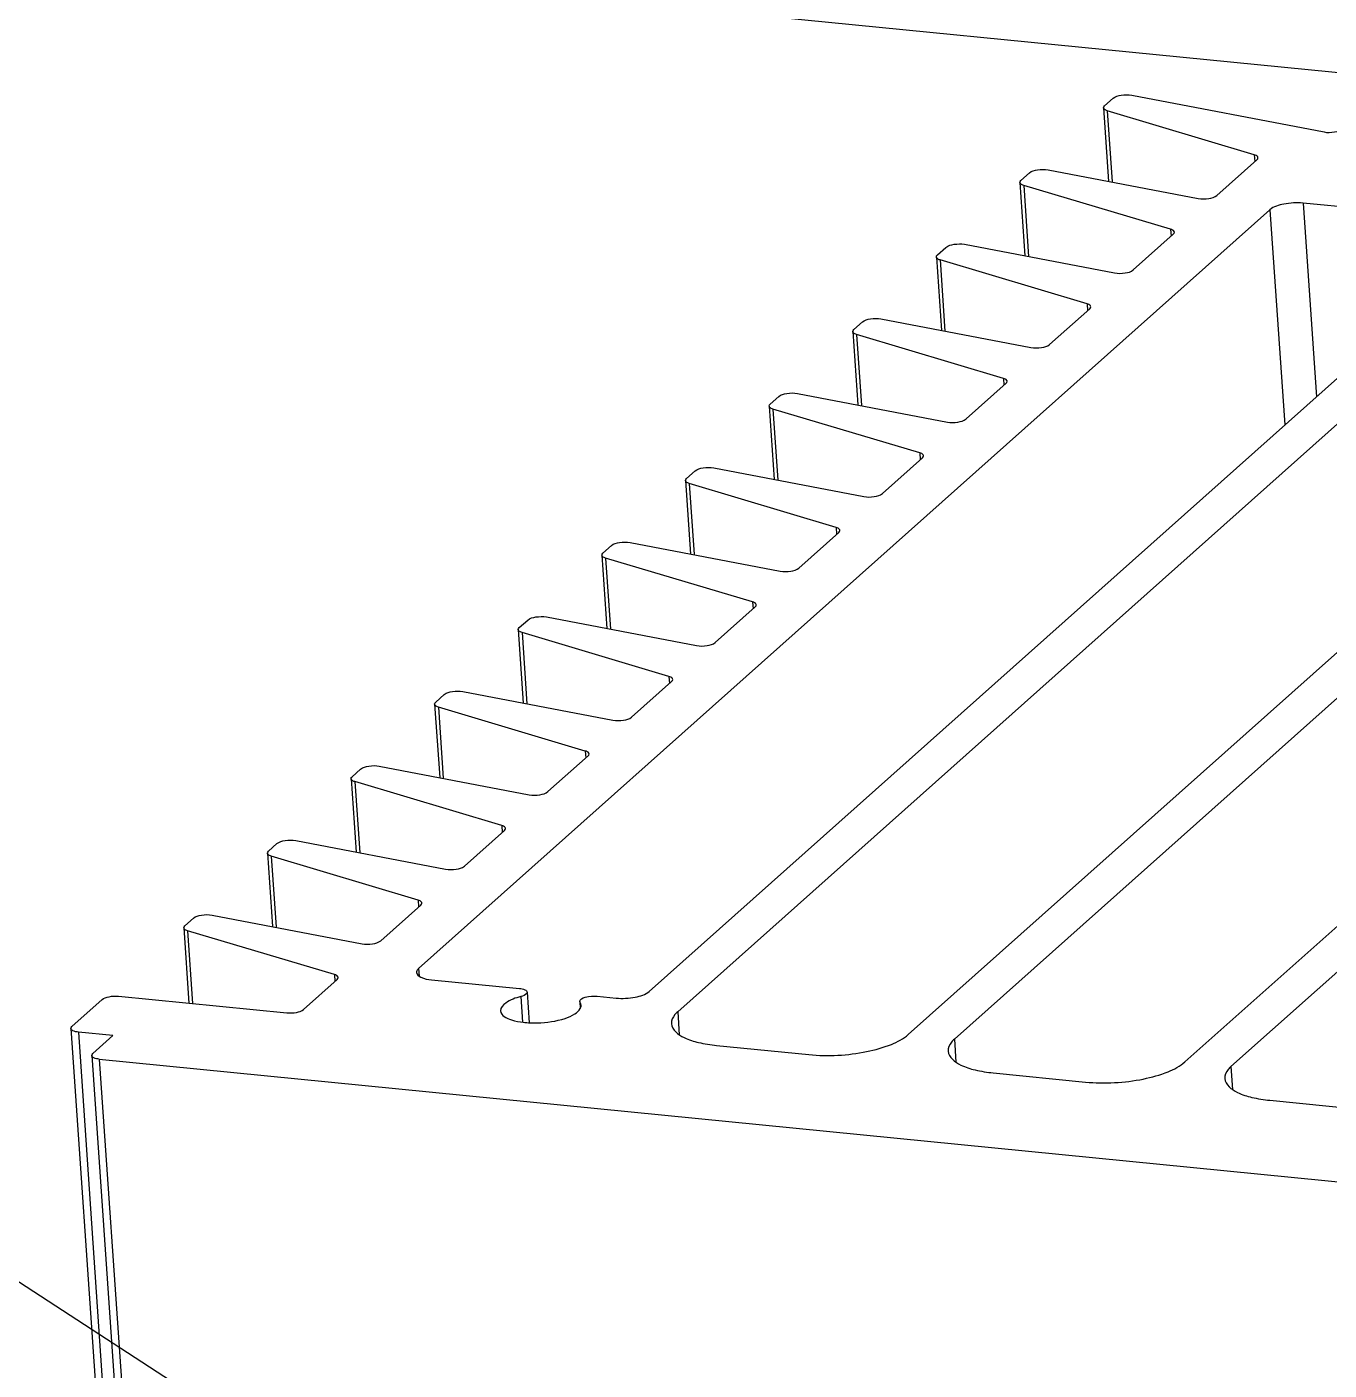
# Model space of a CAD drawing. Extents: x -425 to 6552, y -3049 to 3105.
# Drawn here: x -20 to 2.08, y -1697.02 to -1674.24 of the extents above; entities that cross this region are included whole.
import ezdxf

# ---------------------------------------------------------------- set-up
doc = ezdxf.new("R2010")
doc.units = 0
doc.layers.get('0').update_dxf_attribs({"linetype": 'CONTINUOUS'})
doc.layers.add('DIM', color=1, linetype='CONTINUOUS')

msp = doc.modelspace()

# ---------------------------------------------------------------- linework, layer by layer
at = {"color": 7, "linetype": 'CONTINUOUS'}
for p, q in [((25.445, -1677.326), (-17.558, -1673.062)), ((-1.723, -1675.584), (-1.578, -1675.455)), ((-1.261, -1675.403), (1.998, -1676.026)), ((-1.74, -1675.618), (-1.655, -1676.863)), ((-1.677, -1675.668), (-1.594, -1676.874)), ((0.815, -1676.412), (-1.677, -1675.668)), ((0.815, -1676.412), (0.823, -1676.529)), ((-2.679, -1676.667), (-0.136, -1677.153)), ((0.181, -1677.101), (0.86, -1676.496)), ((-3.158, -1676.882), (-3.073, -1678.127)), ((-3.141, -1676.848), (-2.996, -1676.719)), ((-3.095, -1676.932), (-3.012, -1678.138)), ((-0.603, -1677.676), (-3.095, -1676.932)), ((1.081, -1677.345), (-13.355, -1690.213)), ((1.081, -1677.345), (1.331, -1680.994)), ((3.133, -1677.379), (1.642, -1677.231)), ((1.642, -1677.231), (1.868, -1680.516)), ((-9.445, -1690.601), (4.99, -1677.733)), ((5.986, -1677.62), (-8.962, -1690.945)), ((-1.237, -1678.365), (-0.558, -1677.76)), ((-0.603, -1677.676), (-0.595, -1677.793)), ((-5.053, -1691.333), (9.895, -1678.007)), ((-4.559, -1678.112), (-4.413, -1677.983)), ((-4.097, -1677.931), (-1.554, -1678.417)), ((-4.576, -1678.146), (-4.491, -1679.391)), ((-4.513, -1678.196), (-4.43, -1679.402)), ((-2.021, -1678.94), (-4.513, -1678.196)), ((10.677, -1678.085), (-4.271, -1691.41)), ((-0.362, -1691.798), (14.586, -1678.472)), ((15.368, -1678.55), (0.42, -1691.875)), ((-2.021, -1678.94), (-2.013, -1679.057)), ((-5.515, -1679.195), (-2.972, -1679.681)), ((-2.655, -1679.629), (-1.975, -1679.024)), ((-5.994, -1679.41), (-5.909, -1680.655)), ((-5.976, -1679.376), (-5.831, -1679.247)), ((-5.931, -1679.46), (-5.848, -1680.666)), ((-3.439, -1680.204), (-5.931, -1679.46)), ((-4.073, -1680.893), (-3.393, -1680.288)), ((-3.439, -1680.204), (-3.431, -1680.321)), ((-7.394, -1680.64), (-7.249, -1680.511)), ((-6.933, -1680.459), (-4.389, -1680.945)), ((-7.412, -1680.674), (-7.327, -1681.919)), ((-7.349, -1680.724), (-7.266, -1681.93)), ((-4.857, -1681.468), (-7.349, -1680.724)), ((-4.857, -1681.468), (-4.849, -1681.585)), ((-5.491, -1682.157), (-4.811, -1681.552)), ((-8.83, -1681.938), (-8.744, -1683.183)), ((-8.812, -1681.904), (-8.667, -1681.775)), ((-8.351, -1681.723), (-5.807, -1682.209)), ((-8.767, -1681.988), (-8.684, -1683.194)), ((-6.275, -1682.732), (-8.767, -1681.988)), ((-6.909, -1683.421), (-6.229, -1682.816)), ((-6.275, -1682.732), (-6.267, -1682.849)), ((-10.23, -1683.168), (-10.085, -1683.039)), ((-9.768, -1682.987), (-7.225, -1683.473)), ((-10.248, -1683.202), (-10.162, -1684.447)), ((-10.184, -1683.252), (-10.102, -1684.458)), ((-7.693, -1683.996), (-10.184, -1683.252)), ((-8.327, -1684.685), (-7.647, -1684.08)), ((-7.693, -1683.996), (-7.685, -1684.113)), ((-11.648, -1684.432), (-11.503, -1684.303)), ((-11.186, -1684.251), (-8.643, -1684.737)), ((-11.666, -1684.466), (-11.58, -1685.711)), ((-11.602, -1684.516), (-11.519, -1685.722)), ((-9.111, -1685.26), (-11.602, -1684.516)), ((-9.745, -1685.949), (-9.065, -1685.344)), ((-9.111, -1685.26), (-9.103, -1685.377)), ((-13.066, -1685.696), (-12.921, -1685.567)), ((-12.604, -1685.515), (-10.061, -1686.001)), ((-13.084, -1685.73), (-12.998, -1686.975)), ((-13.02, -1685.78), (-12.937, -1686.986)), ((-10.529, -1686.524), (-13.02, -1685.78)), ((-11.162, -1687.213), (-10.483, -1686.608)), ((-10.529, -1686.524), (-10.521, -1686.641)), ((-14.484, -1686.96), (-14.339, -1686.831)), ((-14.022, -1686.779), (-11.479, -1687.265)), ((-14.502, -1686.994), (-14.416, -1688.239)), ((-14.438, -1687.044), (-14.355, -1688.25)), ((-11.946, -1687.788), (-14.438, -1687.044)), ((-11.946, -1687.788), (-11.938, -1687.905)), ((-15.44, -1688.043), (-12.897, -1688.529)), ((-12.58, -1688.477), (-11.901, -1687.872)), ((-15.92, -1688.258), (-15.834, -1689.503)), ((-15.902, -1688.224), (-15.757, -1688.095)), ((-15.856, -1688.308), (-15.773, -1689.514)), ((-13.364, -1689.052), (-15.856, -1688.308)), ((-13.998, -1689.741), (-13.319, -1689.136)), ((-13.364, -1689.052), (-13.356, -1689.169)), ((-17.32, -1689.488), (-17.175, -1689.359)), ((-16.858, -1689.307), (-14.315, -1689.793)), ((-17.338, -1689.522), (-17.25, -1690.8)), ((-17.274, -1689.572), (-17.189, -1690.806)), ((-14.782, -1690.316), (-17.274, -1689.572)), ((-14.782, -1690.316), (-14.774, -1690.433)), ((-13.355, -1690.213), (-13.346, -1690.343)), ((-15.307, -1690.908), (-14.737, -1690.4)), ((-13.135, -1690.404), (-11.644, -1690.552)), ((-19.235, -1691.196), (-18.723, -1690.739)), ((-18.442, -1690.682), (-15.588, -1690.965)), ((-11.623, -1690.689), (-11.593, -1691.123)), ((-11.516, -1690.614), (-11.481, -1691.133)), ((-10.623, -1690.774), (-10.615, -1690.893)), ((-10.618, -1690.789), (-10.623, -1690.774)), ((-10.325, -1690.683), (-10.007, -1690.714)), ((-8.962, -1690.945), (-8.935, -1691.335)), ((-19.253, -1691.23), (-17.067, -1723.039)), ((-19.125, -1691.291), (-16.95, -1722.936)), ((-18.539, -1691.349), (-19.125, -1691.291)), ((-18.88, -1691.654), (-18.539, -1691.349)), ((-4.271, -1691.41), (-4.244, -1691.801)), ((-18.898, -1691.688), (-16.76, -1722.799)), ((-8.302, -1691.518), (-6.738, -1691.673)), ((-18.77, -1691.749), (-16.641, -1722.734)), ((-18.77, -1691.749), (34.007, -1696.982)), ((0.42, -1691.875), (0.447, -1692.266)), ((-3.611, -1691.983), (-2.047, -1692.138)), ((1.081, -1692.448), (2.644, -1692.603))]:
    msp.add_line(p, q, dxfattribs=at)
for points, knots in [([(-1.578, -1675.455), (-1.541, -1675.422), (-1.428, -1675.396), (-1.32, -1675.392), (-1.261, -1675.403)], [0, 0, 0, 0, 0.449223, 1, 1, 1, 1]), ([(-1.677, -1675.668), (-1.686, -1675.665), (-1.711, -1675.656), (-1.739, -1675.636), (-1.74, -1675.618)], [0, 0, 0, 0, 0.33884, 1, 1, 1, 1]), ([(1.998, -1676.026), (2.056, -1676.037), (2.165, -1676.033), (2.278, -1676.007), (2.314, -1675.974)], [0, 0, 0, 0, 0.550777, 1, 1, 1, 1]), ([(0.878, -1676.462), (0.878, -1676.457), (0.867, -1676.429), (0.837, -1676.419), (0.815, -1676.412)], [0, 0, 0, 0, 0.182804, 1, 1, 1, 1]), ([(-2.996, -1676.719), (-2.959, -1676.686), (-2.846, -1676.66), (-2.738, -1676.656), (-2.679, -1676.667)], [0, 0, 0, 0, 0.449223, 1, 1, 1, 1]), ([(-3.095, -1676.932), (-3.104, -1676.929), (-3.129, -1676.92), (-3.157, -1676.9), (-3.158, -1676.882)], [0, 0, 0, 0, 0.33884, 1, 1, 1, 1]), ([(-0.136, -1677.153), (-0.077, -1677.164), (0.031, -1677.16), (0.144, -1677.134), (0.181, -1677.101)], [0, 0, 0, 0, 0.550777, 1, 1, 1, 1]), ([(1.642, -1677.231), (1.534, -1677.221), (1.342, -1677.234), (1.144, -1677.289), (1.081, -1677.345)], [0, 0, 0, 0, 0.562544, 1, 1, 1, 1]), ([(-0.54, -1677.726), (-0.54, -1677.721), (-0.551, -1677.693), (-0.581, -1677.683), (-0.603, -1677.676)], [0, 0, 0, 0, 0.182804, 1, 1, 1, 1]), ([(-4.413, -1677.983), (-4.377, -1677.95), (-4.264, -1677.924), (-4.156, -1677.92), (-4.097, -1677.931)], [0, 0, 0, 0, 0.449223, 1, 1, 1, 1]), ([(-4.513, -1678.196), (-4.522, -1678.193), (-4.547, -1678.184), (-4.575, -1678.164), (-4.576, -1678.146)], [0, 0, 0, 0, 0.33884, 1, 1, 1, 1]), ([(-1.554, -1678.417), (-1.495, -1678.428), (-1.386, -1678.424), (-1.273, -1678.398), (-1.237, -1678.365)], [0, 0, 0, 0, 0.550777, 1, 1, 1, 1]), ([(-1.958, -1678.99), (-1.958, -1678.985), (-1.969, -1678.957), (-1.999, -1678.947), (-2.021, -1678.94)], [0, 0, 0, 0, 0.182804, 1, 1, 1, 1]), ([(-5.831, -1679.247), (-5.795, -1679.214), (-5.682, -1679.188), (-5.574, -1679.184), (-5.515, -1679.195)], [0, 0, 0, 0, 0.449223, 1, 1, 1, 1]), ([(-5.931, -1679.46), (-5.94, -1679.457), (-5.964, -1679.448), (-5.993, -1679.428), (-5.994, -1679.41)], [0, 0, 0, 0, 0.33884, 1, 1, 1, 1]), ([(-2.972, -1679.681), (-2.913, -1679.692), (-2.804, -1679.688), (-2.691, -1679.662), (-2.655, -1679.629)], [0, 0, 0, 0, 0.550777, 1, 1, 1, 1]), ([(-3.376, -1680.254), (-3.376, -1680.249), (-3.387, -1680.221), (-3.417, -1680.211), (-3.439, -1680.204)], [0, 0, 0, 0, 0.182804, 1, 1, 1, 1]), ([(-7.249, -1680.511), (-7.213, -1680.478), (-7.1, -1680.452), (-6.991, -1680.448), (-6.933, -1680.459)], [0, 0, 0, 0, 0.449223, 1, 1, 1, 1]), ([(-7.349, -1680.724), (-7.358, -1680.721), (-7.382, -1680.712), (-7.411, -1680.692), (-7.412, -1680.674)], [0, 0, 0, 0, 0.33884, 1, 1, 1, 1]), ([(-4.389, -1680.945), (-4.331, -1680.956), (-4.222, -1680.952), (-4.109, -1680.926), (-4.073, -1680.893)], [0, 0, 0, 0, 0.550777, 1, 1, 1, 1]), ([(-4.793, -1681.518), (-4.794, -1681.513), (-4.804, -1681.485), (-4.835, -1681.475), (-4.857, -1681.468)], [0, 0, 0, 0, 0.182804, 1, 1, 1, 1]), ([(-8.667, -1681.775), (-8.631, -1681.742), (-8.518, -1681.716), (-8.409, -1681.712), (-8.351, -1681.723)], [0, 0, 0, 0, 0.449223, 1, 1, 1, 1]), ([(-8.767, -1681.988), (-8.775, -1681.985), (-8.8, -1681.976), (-8.829, -1681.956), (-8.83, -1681.938)], [0, 0, 0, 0, 0.33884, 1, 1, 1, 1]), ([(-5.807, -1682.209), (-5.749, -1682.22), (-5.64, -1682.216), (-5.527, -1682.19), (-5.491, -1682.157)], [0, 0, 0, 0, 0.550777, 1, 1, 1, 1]), ([(-6.211, -1682.782), (-6.212, -1682.777), (-6.222, -1682.749), (-6.253, -1682.739), (-6.275, -1682.732)], [0, 0, 0, 0, 0.182804, 1, 1, 1, 1]), ([(-10.085, -1683.039), (-10.049, -1683.006), (-9.936, -1682.98), (-9.827, -1682.976), (-9.768, -1682.987)], [0, 0, 0, 0, 0.449223, 1, 1, 1, 1]), ([(-10.184, -1683.252), (-10.193, -1683.249), (-10.218, -1683.24), (-10.247, -1683.22), (-10.248, -1683.202)], [0, 0, 0, 0, 0.33884, 1, 1, 1, 1]), ([(-7.225, -1683.473), (-7.167, -1683.484), (-7.058, -1683.48), (-6.945, -1683.454), (-6.909, -1683.421)], [0, 0, 0, 0, 0.550777, 1, 1, 1, 1]), ([(-7.629, -1684.046), (-7.63, -1684.041), (-7.64, -1684.013), (-7.671, -1684.003), (-7.693, -1683.996)], [0, 0, 0, 0, 0.182804, 1, 1, 1, 1]), ([(-11.503, -1684.303), (-11.467, -1684.27), (-11.354, -1684.244), (-11.245, -1684.24), (-11.186, -1684.251)], [0, 0, 0, 0, 0.449223, 1, 1, 1, 1]), ([(-11.602, -1684.516), (-11.611, -1684.513), (-11.636, -1684.504), (-11.665, -1684.484), (-11.666, -1684.466)], [0, 0, 0, 0, 0.33884, 1, 1, 1, 1]), ([(-8.643, -1684.737), (-8.584, -1684.748), (-8.476, -1684.744), (-8.363, -1684.718), (-8.327, -1684.685)], [0, 0, 0, 0, 0.550777, 1, 1, 1, 1]), ([(-9.047, -1685.31), (-9.048, -1685.305), (-9.058, -1685.277), (-9.089, -1685.267), (-9.111, -1685.26)], [0, 0, 0, 0, 0.182804, 1, 1, 1, 1]), ([(-12.921, -1685.567), (-12.884, -1685.534), (-12.771, -1685.508), (-12.663, -1685.504), (-12.604, -1685.515)], [0, 0, 0, 0, 0.449223, 1, 1, 1, 1]), ([(-13.02, -1685.78), (-13.029, -1685.777), (-13.054, -1685.768), (-13.083, -1685.748), (-13.084, -1685.73)], [0, 0, 0, 0, 0.33884, 1, 1, 1, 1]), ([(-10.061, -1686.001), (-10.002, -1686.012), (-9.894, -1686.008), (-9.781, -1685.982), (-9.745, -1685.949)], [0, 0, 0, 0, 0.550777, 1, 1, 1, 1]), ([(-10.465, -1686.574), (-10.465, -1686.569), (-10.476, -1686.541), (-10.507, -1686.531), (-10.529, -1686.524)], [0, 0, 0, 0, 0.182804, 1, 1, 1, 1]), ([(-14.339, -1686.831), (-14.302, -1686.798), (-14.189, -1686.772), (-14.081, -1686.768), (-14.022, -1686.779)], [0, 0, 0, 0, 0.449223, 1, 1, 1, 1]), ([(-14.438, -1687.044), (-14.447, -1687.041), (-14.472, -1687.032), (-14.5, -1687.012), (-14.502, -1686.994)], [0, 0, 0, 0, 0.33884, 1, 1, 1, 1]), ([(-11.479, -1687.265), (-11.42, -1687.276), (-11.312, -1687.272), (-11.199, -1687.246), (-11.162, -1687.213)], [0, 0, 0, 0, 0.550777, 1, 1, 1, 1]), ([(-11.883, -1687.838), (-11.883, -1687.833), (-11.894, -1687.805), (-11.925, -1687.795), (-11.946, -1687.788)], [0, 0, 0, 0, 0.182804, 1, 1, 1, 1]), ([(-15.757, -1688.095), (-15.72, -1688.062), (-15.607, -1688.036), (-15.499, -1688.032), (-15.44, -1688.043)], [0, 0, 0, 0, 0.449223, 1, 1, 1, 1]), ([(-15.856, -1688.308), (-15.865, -1688.305), (-15.89, -1688.296), (-15.918, -1688.276), (-15.92, -1688.258)], [0, 0, 0, 0, 0.33884, 1, 1, 1, 1]), ([(-12.897, -1688.529), (-12.838, -1688.54), (-12.73, -1688.536), (-12.617, -1688.51), (-12.58, -1688.477)], [0, 0, 0, 0, 0.550777, 1, 1, 1, 1]), ([(-13.301, -1689.102), (-13.301, -1689.097), (-13.312, -1689.069), (-13.343, -1689.059), (-13.364, -1689.052)], [0, 0, 0, 0, 0.182804, 1, 1, 1, 1]), ([(-17.175, -1689.359), (-17.138, -1689.326), (-17.025, -1689.3), (-16.917, -1689.296), (-16.858, -1689.307)], [0, 0, 0, 0, 0.449223, 1, 1, 1, 1]), ([(-17.274, -1689.572), (-17.283, -1689.569), (-17.308, -1689.56), (-17.336, -1689.54), (-17.338, -1689.522)], [0, 0, 0, 0, 0.33884, 1, 1, 1, 1]), ([(-14.315, -1689.793), (-14.256, -1689.804), (-14.148, -1689.8), (-14.035, -1689.774), (-13.998, -1689.741)], [0, 0, 0, 0, 0.550777, 1, 1, 1, 1]), ([(-14.719, -1690.366), (-14.719, -1690.361), (-14.73, -1690.333), (-14.761, -1690.323), (-14.782, -1690.316)], [0, 0, 0, 0, 0.182804, 1, 1, 1, 1]), ([(-13.355, -1690.213), (-13.36, -1690.218), (-13.379, -1690.237), (-13.391, -1690.263), (-13.39, -1690.281)], [0, 0, 0, 0, 0.297306, 1, 1, 1, 1]), ([(-13.39, -1690.281), (-13.388, -1690.317), (-13.29, -1690.387), (-13.197, -1690.398), (-13.135, -1690.404)], [0, 0, 0, 0, 0.361171, 1, 1, 1, 1]), ([(-11.644, -1690.552), (-11.613, -1690.555), (-11.566, -1690.561), (-11.517, -1690.596), (-11.516, -1690.614)], [0, 0, 0, 0, 0.638754, 1, 1, 1, 1]), ([(-18.723, -1690.739), (-18.691, -1690.711), (-18.592, -1690.683), (-18.496, -1690.677), (-18.442, -1690.682)], [0, 0, 0, 0, 0.437456, 1, 1, 1, 1]), ([(-11.623, -1690.689), (-11.713, -1690.713), (-11.847, -1690.753), (-11.969, -1690.878), (-11.966, -1690.931)], [0, 0, 0, 0, 0.635354, 1, 1, 1, 1]), ([(-11.516, -1690.614), (-11.516, -1690.621), (-11.534, -1690.666), (-11.586, -1690.679), (-11.623, -1690.689)], [0, 0, 0, 0, 0.160495, 1, 1, 1, 1]), ([(-10.623, -1690.774), (-10.626, -1690.734), (-10.485, -1690.681), (-10.393, -1690.676), (-10.325, -1690.683)], [0, 0, 0, 0, 0.366151, 1, 1, 1, 1]), ([(-10.007, -1690.714), (-9.899, -1690.725), (-9.706, -1690.712), (-9.509, -1690.657), (-9.445, -1690.601)], [0, 0, 0, 0, 0.562544, 1, 1, 1, 1]), ([(-15.588, -1690.965), (-15.534, -1690.97), (-15.438, -1690.964), (-15.339, -1690.936), (-15.307, -1690.908)], [0, 0, 0, 0, 0.562544, 1, 1, 1, 1]), ([(-11.966, -1690.931), (-11.96, -1691.011), (-11.783, -1691.095), (-11.573, -1691.131), (-11.261, -1691.143), (-10.961, -1691.099), (-10.719, -1690.999), (-10.634, -1690.93), (-10.614, -1690.893)], [0, 0, 0, 0, 0.16333, 0.302074, 0.464724, 0.787634, 0.913022, 1, 1, 1, 1]), ([(-8.962, -1690.945), (-8.98, -1690.96), (-9.035, -1691.015), (-9.073, -1691.094), (-9.069, -1691.149)], [0, 0, 0, 0, 0.298935, 1, 1, 1, 1]), ([(-19.125, -1691.291), (-19.156, -1691.288), (-19.203, -1691.282), (-19.252, -1691.247), (-19.253, -1691.23)], [0, 0, 0, 0, 0.638829, 1, 1, 1, 1]), ([(-9.069, -1691.149), (-9.062, -1691.256), (-8.868, -1691.396), (-8.596, -1691.477), (-8.405, -1691.508), (-8.302, -1691.518)], [0, 0, 0, 0, 0.360468, 0.648903, 1, 1, 1, 1]), ([(-6.738, -1691.673), (-6.413, -1691.705), (-5.931, -1691.679), (-5.369, -1691.525), (-5.135, -1691.406), (-5.053, -1691.333)], [0, 0, 0, 0, 0.560734, 0.811214, 1, 1, 1, 1]), ([(-4.271, -1691.41), (-4.288, -1691.426), (-4.343, -1691.48), (-4.382, -1691.56), (-4.378, -1691.614)], [0, 0, 0, 0, 0.298935, 1, 1, 1, 1]), ([(-18.77, -1691.749), (-18.802, -1691.746), (-18.848, -1691.741), (-18.897, -1691.706), (-18.898, -1691.688)], [0, 0, 0, 0, 0.638829, 1, 1, 1, 1]), ([(-4.378, -1691.614), (-4.37, -1691.721), (-4.177, -1691.861), (-3.905, -1691.942), (-3.714, -1691.973), (-3.611, -1691.983)], [0, 0, 0, 0, 0.360468, 0.648903, 1, 1, 1, 1]), ([(-2.047, -1692.138), (-1.722, -1692.17), (-1.239, -1692.144), (-0.677, -1691.99), (-0.444, -1691.871), (-0.362, -1691.798)], [0, 0, 0, 0, 0.560734, 0.811214, 1, 1, 1, 1]), ([(0.42, -1691.875), (0.403, -1691.891), (0.348, -1691.945), (0.31, -1692.025), (0.314, -1692.079)], [0, 0, 0, 0, 0.298935, 1, 1, 1, 1]), ([(0.314, -1692.079), (0.321, -1692.186), (0.515, -1692.326), (0.787, -1692.407), (0.977, -1692.438), (1.081, -1692.448)], [0, 0, 0, 0, 0.360468, 0.648903, 1, 1, 1, 1])]:
    msp.add_open_spline(points, degree=3, knots=knots, dxfattribs=at)
for points in [[(-1.74, -1675.618), (-1.741, -1675.605), (-1.732, -1675.593), (-1.723, -1675.584)], [(0.86, -1676.496), (0.87, -1676.487), (0.879, -1676.474), (0.878, -1676.462)], [(-3.158, -1676.882), (-3.159, -1676.869), (-3.15, -1676.857), (-3.141, -1676.848)], [(-0.558, -1677.76), (-0.548, -1677.751), (-0.539, -1677.738), (-0.54, -1677.726)], [(-4.576, -1678.146), (-4.577, -1678.133), (-4.568, -1678.121), (-4.559, -1678.112)], [(-1.975, -1679.024), (-1.966, -1679.015), (-1.957, -1679.002), (-1.958, -1678.99)], [(-5.994, -1679.41), (-5.995, -1679.397), (-5.986, -1679.385), (-5.976, -1679.376)], [(-3.393, -1680.288), (-3.384, -1680.279), (-3.375, -1680.266), (-3.376, -1680.254)], [(-7.412, -1680.674), (-7.413, -1680.661), (-7.404, -1680.649), (-7.394, -1680.64)], [(-4.811, -1681.552), (-4.802, -1681.543), (-4.793, -1681.53), (-4.793, -1681.518)], [(-8.83, -1681.938), (-8.831, -1681.925), (-8.822, -1681.913), (-8.812, -1681.904)], [(-6.229, -1682.816), (-6.22, -1682.807), (-6.211, -1682.794), (-6.211, -1682.782)], [(-10.248, -1683.202), (-10.249, -1683.189), (-10.24, -1683.177), (-10.23, -1683.168)], [(-7.647, -1684.08), (-7.638, -1684.071), (-7.628, -1684.058), (-7.629, -1684.046)], [(-11.666, -1684.466), (-11.667, -1684.453), (-11.658, -1684.441), (-11.648, -1684.432)], [(-9.065, -1685.344), (-9.055, -1685.335), (-9.046, -1685.322), (-9.047, -1685.31)], [(-13.084, -1685.73), (-13.085, -1685.717), (-13.076, -1685.705), (-13.066, -1685.696)], [(-10.483, -1686.608), (-10.473, -1686.599), (-10.464, -1686.586), (-10.465, -1686.574)], [(-14.502, -1686.994), (-14.503, -1686.981), (-14.493, -1686.969), (-14.484, -1686.96)], [(-11.901, -1687.872), (-11.891, -1687.863), (-11.882, -1687.85), (-11.883, -1687.838)], [(-15.92, -1688.258), (-15.92, -1688.245), (-15.911, -1688.233), (-15.902, -1688.224)], [(-13.319, -1689.136), (-13.309, -1689.127), (-13.3, -1689.114), (-13.301, -1689.102)], [(-17.338, -1689.522), (-17.338, -1689.509), (-17.329, -1689.497), (-17.32, -1689.488)], [(-14.737, -1690.4), (-14.727, -1690.391), (-14.718, -1690.378), (-14.719, -1690.366)], [(-10.601, -1690.837), (-10.602, -1690.82), (-10.609, -1690.803), (-10.618, -1690.789)], [(-10.614, -1690.893), (-10.605, -1690.876), (-10.6, -1690.856), (-10.601, -1690.837)], [(-19.253, -1691.23), (-19.254, -1691.217), (-19.245, -1691.204), (-19.235, -1691.196)], [(-18.898, -1691.688), (-18.899, -1691.675), (-18.89, -1691.662), (-18.88, -1691.654)]]:
    msp.add_open_spline(points, degree=3, dxfattribs=at)
at = {"layer": 'DIM', "color": 1, "linetype": 'CONTINUOUS'}
msp.add_line((-28.267, -1690.233), (-9.163, -1702.664), dxfattribs=at)

doc.saveas('drawing.dxf')
